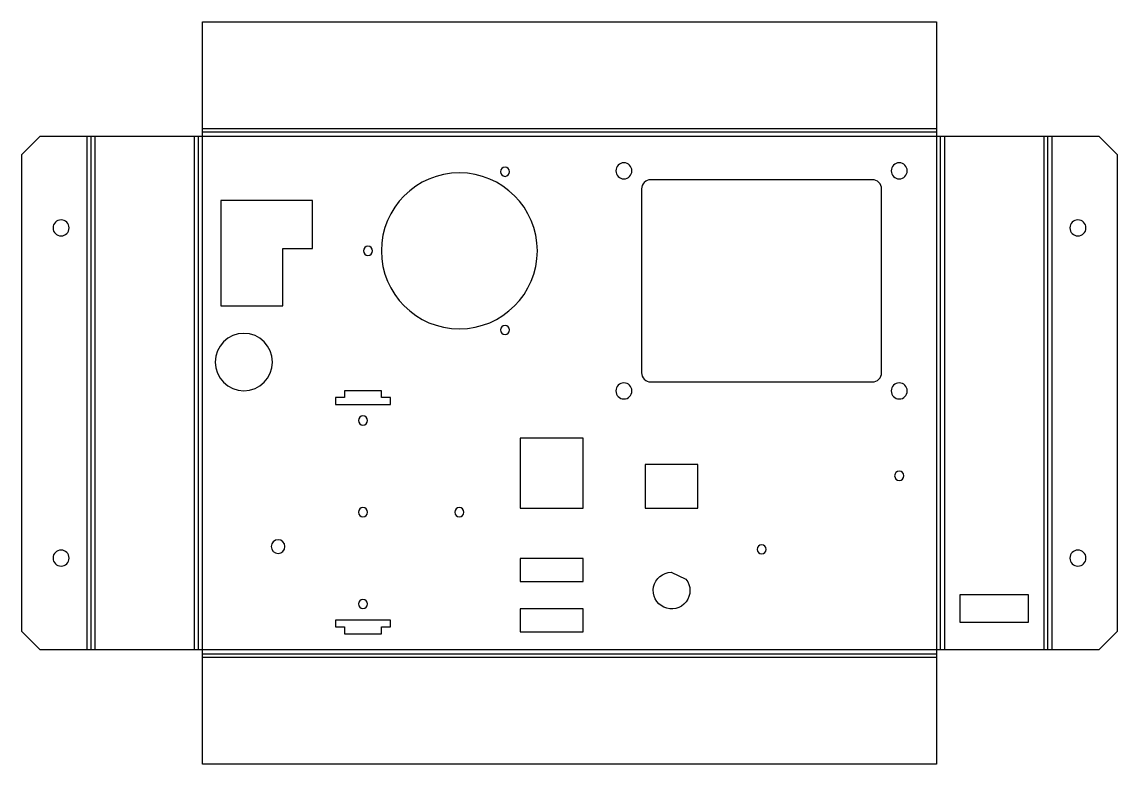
# Model space of a CAD drawing. Header units: millimetres. Extents: x -62 to 316, y 0 to 257.
import ezdxf

# ---------------------------------------------------------------- set-up
doc = ezdxf.new("R2010")
doc.units = ezdxf.units.MM

msp = doc.modelspace()

# ---------------------------------------------------------------- linework, layer by layer
at = {"layer": 'BEND'}
for p, q in [((-38.49, 39.57), (-38.49, 217.37)), ((-1.34, 39.57), (-1.34, 217.37)), ((254, 218.72), (0, 218.72)), ((255.34, 39.57), (255.34, 217.37)), ((292.49, 39.57), (292.49, 217.37)), ((0, 38.23), (254, 38.23))]:
    msp.add_line(p, q, dxfattribs=at)
at = {"layer": 'BEND_EXTENT'}
for p, q in [((0, 220.06), (254, 220.06)), ((-39.84, 39.57), (-39.84, 217.37)), ((-37.15, 217.37), (-37.15, 39.57)), ((-2.69, 39.57), (-2.69, 217.37)), ((256.69, 217.37), (256.69, 39.57)), ((291.15, 39.57), (291.15, 217.37)), ((293.84, 217.37), (293.84, 39.57)), ((254, 36.89), (0, 36.89))]:
    msp.add_line(p, q, dxfattribs=at)
msp.add_lwpolyline([(0, 217.37), (254, 217.37), (254, 39.57), (0, 39.57)], close=True, dxfattribs=at)
at = {"layer": 'INTERIOR_PROFILES'}
for points in [[(234.95, 135.47), (234.95, 199.12, 0.414214), (231.77, 202.29), (155.12, 202.29, 0.414214), (151.95, 199.12), (151.95, 135.47, 0.414214), (155.12, 132.29), (231.77, 132.29, 0.414214)], [(167.28, 64.03, -4.26975), (162.17, 66.41)]]:
    msp.add_lwpolyline(points, format="xyb", close=True, dxfattribs=at)
for points in [[(38.1, 195.15), (6.35, 195.15), (6.35, 158.64), (27.78, 158.64), (27.78, 178.48), (38.1, 178.48)], [(46.04, 126.89), (46.04, 124.51), (65.09, 124.51), (65.09, 126.89), (61.91, 126.89), (61.91, 129.27), (49.21, 129.27), (49.21, 126.89)], [(131.76, 88.64), (131.76, 112.85), (109.93, 112.85), (109.93, 88.64)], [(153.19, 103.72), (153.19, 88.64), (171.45, 88.64), (171.45, 103.72)], [(109.93, 71.17), (109.93, 63.24), (131.76, 63.24), (131.76, 71.17)], [(262.01, 49.1), (285.82, 49.1), (285.82, 58.62), (262.01, 58.62)], [(109.93, 53.71), (109.93, 45.77), (131.76, 45.77), (131.76, 53.71)], [(65.09, 47.51), (65.09, 49.89), (46.04, 49.89), (46.04, 47.51), (49.21, 47.51), (49.21, 45.13), (61.91, 45.13), (61.91, 47.51)]]:
    msp.add_lwpolyline(points, close=True, dxfattribs=at)
at = {"layer": 'INTERIOR_PROFILES', "extrusion": (0, 0, -1)}
for centre, radius in [((-88.9, 177.69), 26.99), ((-104.71, 205.07), 1.59), ((-145.82, 205.39), 2.78), ((-241.07, 205.39), 2.78), ((48.89, 185.62), 2.78), ((-302.89, 185.62), 2.78), ((-57.28, 177.69), 1.59), ((-104.71, 150.3), 1.59), ((-14.35, 139.19), 9.92), ((-145.82, 129.19), 2.78), ((-241.07, 129.19), 2.78), ((-55.56, 118.95), 1.59), ((-241.07, 99.82), 1.59), ((-55.56, 87.2), 1.59), ((-88.9, 87.2), 1.59), ((-26.19, 75.29), 2.38), ((-193.49, 74.35), 1.59), ((48.89, 71.32), 2.78), ((-302.89, 71.32), 2.78), ((-55.56, 55.45), 1.59)]:
    msp.add_circle(centre, radius, dxfattribs=at)
at = {"layer": 'OUTER_PROFILES'}
msp.add_lwpolyline([(-56.08, 39.57), (-62.43, 45.92), (-62.43, 211.02), (-56.08, 217.37), (0, 217.37), (0, 256.95), (254, 256.95), (254, 217.37), (310.08, 217.37), (316.43, 211.02), (316.43, 45.92), (310.08, 39.57), (254, 39.57), (254, 0), (0, 0), (0, 39.57)], close=True, dxfattribs=at)

doc.saveas('drawing.dxf')
